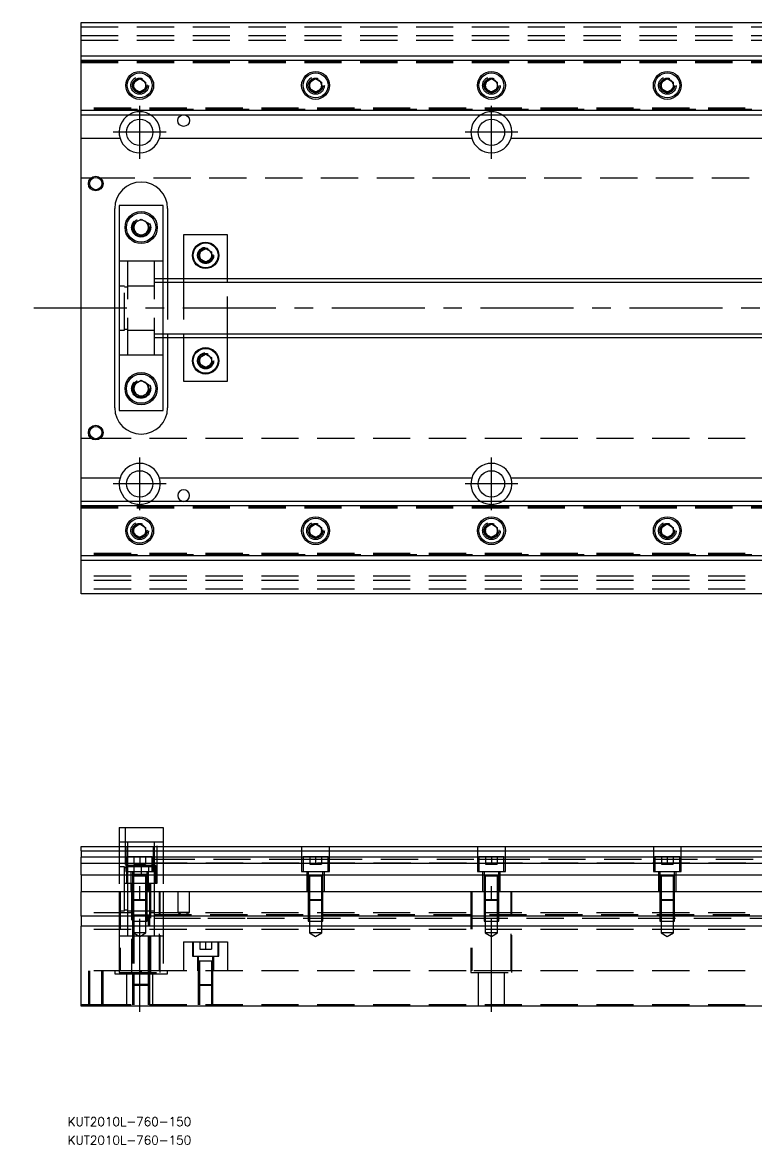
# Model space of a CAD drawing. Extents: x -20 to 990, y -286 to 102.
# Drawn here: x -20 to 230.5, y -285.5 to 97.5 of the extents above; entities that cross this region are included whole.
import ezdxf

# ---------------------------------------------------------------- set-up
doc = ezdxf.new("R2010")
doc.units = 0
doc.linetypes.add('CENTER', pattern=[50.8, 31.75, -6.35, 6.35, -6.35])
doc.linetypes.add('DASHED', pattern=[19.05, 12.7, -6.35])
doc.layers.get('0').update_dxf_attribs({"linetype": 'CONTINUOUS'})
doc.layers.add('CENTER', color=1, linetype='CENTER')
doc.styles.get("Standard").update_dxf_attribs({"font": 'txt.shx', "height": 3, "bigfont": 'bigfont.shx'})

# ---------------------------------------------------------------- blocks, each defined once
blk = doc.blocks.new('*U2')
at = {"color": 7, "linetype": 'CONTINUOUS'}
blk.add_text('KUT2010L-760-150', height=3, dxfattribs=at).set_placement((-4.6, -285.52))
blk = doc.blocks.new('*U3')
at = {"color": 7, "linetype": 'CONTINUOUS'}
blk.add_text('KUT2010L-760-150', height=3, dxfattribs=at).set_placement((-4.6, -279.21))

msp = doc.modelspace()

# ---------------------------------------------------------------- linework, layer by layer
at = {"color": 7, "linetype": 'CONTINUOUS'}
for p, q in [((0, 97.5), (305, 97.5)), ((0, 86), (0, 97.5)), ((0, 84.460392), (0, 86)), ((305, 86), (0, 86)), ((0, 67.539608), (0, 84.460392)), ((305, 84.460392), (0, 84.460392)), ((18, 77.1547), (20, 78.309402)), ((18, 74.8453), (18, 77.1547)), ((20, 78.309402), (22, 77.1547)), ((22, 77.1547), (22, 74.8453)), ((78, 77.1547), (80, 78.309402)), ((78, 74.8453), (78, 77.1547)), ((80, 78.309402), (82, 77.1547)), ((82, 77.1547), (82, 74.8453)), ((138, 77.1547), (140, 78.309402)), ((138, 74.8453), (138, 77.1547)), ((140, 78.309402), (142, 77.1547)), ((142, 77.1547), (142, 74.8453)), ((198, 77.1547), (200, 78.309402)), ((198, 74.8453), (198, 77.1547)), ((200, 78.309402), (202, 77.1547)), ((202, 77.1547), (202, 74.8453)), ((20, 73.690598), (18, 74.8453)), ((22, 74.8453), (20, 73.690598)), ((80, 73.690598), (78, 74.8453)), ((82, 74.8453), (80, 73.690598)), ((140, 73.690598), (138, 74.8453)), ((142, 74.8453), (140, 73.690598)), ((200, 73.690598), (198, 74.8453)), ((202, 74.8453), (200, 73.690598)), ((0, 67.539608), (305, 67.539608)), ((0, 66), (0, 67.539608)), ((0, 66), (305, 66)), ((0, 58), (0, 66)), ((0, 58), (13.291796, 58)), ((0, -58), (0, 58)), ((26.708204, 58), (133.291796, 58)), ((146.708204, 58), (253.291796, 58)), ((28, 35), (13, 35)), ((13, 35), (13, -35)), ((28, -35), (28, 35)), ((11.5, -34), (11.5, 34)), ((29.5, 34), (29.5, 10)), ((18, 28.943376), (20.5, 30.386752)), ((18, 26.056624), (18, 28.943376)), ((20.5, 30.386752), (23, 28.943376)), ((23, 28.943376), (23, 26.056624)), ((20.5, 24.613248), (18, 26.056624)), ((23, 26.056624), (20.5, 24.613248)), ((50, 25), (35, 25)), ((35, 25), (35, 10)), ((50, 10), (50, 25)), ((40.5, 19.1547), (42.5, 20.309402)), ((40.5, 16.8453), (40.5, 19.1547)), ((42.5, 20.309402), (44.5, 19.1547)), ((44.5, 19.1547), (44.5, 16.8453)), ((42.5, 15.690598), (40.5, 16.8453)), ((44.5, 16.8453), (42.5, 15.690598)), ((305, 10), (28, 10)), ((28, -10), (305, -10)), ((29.5, -10), (29.5, -34)), ((35, -10), (35, -25)), ((50, -25), (50, -10)), ((40.5, -16.8453), (42.5, -15.690598)), ((40.5, -19.1547), (40.5, -16.8453)), ((42.5, -15.690598), (44.5, -16.8453)), ((44.5, -16.8453), (44.5, -19.1547)), ((42.5, -20.309402), (40.5, -19.1547)), ((44.5, -19.1547), (42.5, -20.309402)), ((18, -26.056624), (20.5, -24.613248)), ((18, -28.943376), (18, -26.056624)), ((20.5, -24.613248), (23, -26.056624)), ((23, -26.056624), (23, -28.943376)), ((35, -25), (50, -25)), ((20.5, -30.386752), (18, -28.943376)), ((23, -28.943376), (20.5, -30.386752)), ((13, -35), (28, -35)), ((0, -66), (0, -58)), ((13.291796, -58), (0, -58)), ((133.291796, -58), (26.708204, -58)), ((253.291796, -58), (146.708204, -58)), ((0, -67.539608), (0, -66)), ((305, -66), (0, -66)), ((0, -84.460392), (0, -67.539608)), ((305, -67.539608), (0, -67.539608)), ((18, -74.8453), (20, -73.690598)), ((18, -77.1547), (18, -74.8453)), ((20, -73.690598), (22, -74.8453)), ((22, -74.8453), (22, -77.1547)), ((78, -74.8453), (80, -73.690598)), ((78, -77.1547), (78, -74.8453)), ((80, -73.690598), (82, -74.8453)), ((82, -74.8453), (82, -77.1547)), ((138, -74.8453), (140, -73.690598)), ((138, -77.1547), (138, -74.8453)), ((140, -73.690598), (142, -74.8453)), ((142, -74.8453), (142, -77.1547)), ((198, -74.8453), (200, -73.690598)), ((198, -77.1547), (198, -74.8453)), ((200, -73.690598), (202, -74.8453)), ((202, -74.8453), (202, -77.1547)), ((20, -78.309402), (18, -77.1547)), ((22, -77.1547), (20, -78.309402)), ((80, -78.309402), (78, -77.1547)), ((82, -77.1547), (80, -78.309402)), ((140, -78.309402), (138, -77.1547)), ((142, -77.1547), (140, -78.309402)), ((200, -78.309402), (198, -77.1547)), ((202, -77.1547), (200, -78.309402)), ((0, -84.460392), (305, -84.460392)), ((0, -86), (0, -84.460392)), ((0, -86), (305, -86)), ((0, -97.5), (0, -86)), ((305, -97.5), (0, -97.5)), ((13, -177.27), (13, -183.77)), ((13, -177.27), (28, -177.27)), ((28, -177.27), (28, -183.77)), ((0, -185.309608), (0, -183.77)), ((0, -183.77), (305.5, -183.77)), ((0, -185.309608), (0, -187.39154)), ((0, -185.309608), (305.5, -185.309608)), ((305.5, -187.39154), (0, -187.39154)), ((0, -189.606666), (0, -187.39154)), ((0, -193.451934), (0, -189.606666)), ((305.5, -189.606666), (0, -189.606666)), ((0, -193.451934), (0, -199.27)), ((0, -193.451934), (305.5, -193.451934)), ((760, -199.27), (0, -199.27)), ((0, -207.57), (0, -199.27)), ((760, -207.57), (0, -207.57)), ((0, -207.57), (0, -210.97)), ((760, -210.97), (0, -210.97)), ((0, -238.27), (0, -210.97)), ((760, -238.27), (0, -238.27))]:
    msp.add_line(p, q, dxfattribs=at)
at = {"color": 3, "linetype": 'DASHED'}
for p, q in [((0, 96), (760, 96)), ((0, 93), (760, 93)), ((0, 91.5), (760, 91.5)), ((0, 84.204452), (305, 84.204452)), ((0, 84.2), (760, 84.2)), ((0, 83.8), (760, 83.8)), ((22.483582, 76.286038), (22.5, 76)), ((77.5, 76), (77.518502, 76.303588)), ((137.5, 76), (137.518502, 76.303588)), ((197.5, 76), (197.518502, 76.303588)), ((760, 68.2), (0, 68.2)), ((760, 67.8), (0, 67.8)), ((305, 67.795548), (0, 67.795548)), ((0, 44.5), (4.359688, 44.5)), ((5.640312, 44.5), (760, 44.5)), ((23.477798, 27.864306), (23.5, 27.5)), ((16, 16), (13, 16)), ((16, -16), (16, 16)), ((25, 16), (16, 16)), ((25, -16), (25, 16)), ((28, 16), (25, 16)), ((44.983582, 18.286038), (45, 18)), ((28, 10), (25, 10)), ((28, 8.75), (25, 8.75)), ((29.5, 10), (29.5, 8.75)), ((29.5, 8.75), (29.5, -8.75)), ((35, 10), (35, 8.75)), ((35, 8.75), (35, -8.75)), ((50, 8.75), (50, 10)), ((50, -8.75), (50, 8.75)), ((14.85, 7.5), (13, 7.5)), ((14.85, -7.5), (14.85, 7.5)), ((16, 7.15), (14.85, 7.15)), ((25, 7.5), (16, 7.5)), ((13, -7.5), (14.85, -7.5)), ((14.85, -7.15), (16, -7.15)), ((16, -7.5), (25, -7.5)), ((25, -8.75), (28, -8.75)), ((25, -10), (28, -10)), ((29.5, -8.75), (29.5, -10)), ((35, -8.75), (35, -10)), ((50, -10), (50, -8.75)), ((13, -16), (16, -16)), ((16, -16), (25, -16)), ((25, -16), (28, -16)), ((40, -18), (40.012884, -17.746512)), ((17.5, -27.5), (17.520026, -27.153944)), ((4.359688, -44.5), (0, -44.5)), ((760, -44.5), (5.640312, -44.5)), ((0, -67.795548), (305, -67.795548)), ((0, -67.8), (760, -67.8)), ((0, -68.2), (760, -68.2)), ((22.483582, -75.713962), (22.5, -76)), ((82.483582, -75.713962), (82.5, -76)), ((142.483582, -75.713962), (142.5, -76)), ((202.483582, -75.713962), (202.5, -76)), ((760, -83.8), (0, -83.8)), ((760, -84.2), (0, -84.2)), ((305, -84.204452), (0, -84.204452)), ((760, -91.5), (0, -91.5)), ((760, -93), (0, -93)), ((760, -96), (0, -96)), ((15, -177.27), (15, -196.27)), ((26, -196.27), (26, -177.27)), ((16, -182.27), (13, -182.27)), ((13, -183.77), (13, -199.27)), ((15.25, -183.77), (15.25, -192.27)), ((16, -183.77), (16, -182.27)), ((25, -182.27), (16, -182.27)), ((16, -187.27), (16, -183.77)), ((24.75, -192.27), (24.75, -183.77)), ((25, -183.77), (25, -182.27)), ((28, -182.27), (25, -182.27)), ((25, -190.27), (25, -183.77)), ((28, -183.77), (28, -199.27)), ((75.25, -183.77), (75.25, -192.27)), ((84.75, -192.27), (84.75, -183.77)), ((135.25, -183.77), (135.25, -192.27)), ((144.75, -192.27), (144.75, -183.77)), ((195.25, -183.77), (195.25, -192.27)), ((204.75, -192.27), (204.75, -183.77)), ((24.25, -187.27), (15.75, -187.27)), ((15.75, -187.27), (15.75, -192.27)), ((16, -190.27), (16, -187.27)), ((18, -187.27), (18, -189.77)), ((20, -187.27), (20, -189.77)), ((22, -187.27), (22, -189.77)), ((24.25, -192.27), (24.25, -187.27)), ((84.25, -187.27), (75.75, -187.27)), ((75.75, -187.27), (75.75, -192.27)), ((78, -187.27), (78, -189.77)), ((80, -187.27), (80, -189.77)), ((82, -187.27), (82, -189.77)), ((84.25, -192.27), (84.25, -187.27)), ((144.25, -187.27), (135.75, -187.27)), ((135.75, -187.27), (135.75, -192.27)), ((138, -187.27), (138, -189.77)), ((140, -187.27), (140, -189.77)), ((142, -187.27), (142, -189.77)), ((144.25, -192.27), (144.25, -187.27)), ((204.25, -187.27), (195.75, -187.27)), ((195.75, -187.27), (195.75, -192.27)), ((198, -187.27), (198, -189.77)), ((200, -187.27), (200, -189.77)), ((202, -187.27), (202, -189.77)), ((204.25, -192.27), (204.25, -187.27)), ((14.85, -190.77), (13, -190.77)), ((14.85, -198.27), (14.85, -190.77)), ((15.5, -191.12), (14.85, -191.12)), ((15.75, -190.27), (15.5, -190.27)), ((15.5, -190.27), (15.5, -196.27)), ((15.75, -191.12), (15.5, -191.12)), ((24.25, -190.27), (15.75, -190.27)), ((16, -191.12), (15.75, -191.12)), ((16, -192.27), (16, -190.27)), ((24.25, -190.77), (16, -190.77)), ((18, -189.77), (20, -189.77)), ((18, -190.27), (18, -193.27)), ((20, -189.77), (22, -189.77)), ((20.5, -190.27), (20.5, -193.27)), ((23, -190.27), (23, -192.27)), ((25.5, -190.27), (24.25, -190.27)), ((25, -190.77), (24.25, -190.77)), ((28, -188.27), (25, -188.27)), ((703, -189.52), (25, -189.52)), ((25, -196.27), (25, -190.27)), ((25.5, -196.27), (25.5, -190.27)), ((305.5, -188.27), (28, -188.27)), ((84.25, -188.27), (75.75, -188.27)), ((78, -189.77), (80, -189.77)), ((80, -189.77), (82, -189.77)), ((144.25, -188.27), (135.75, -188.27)), ((138, -189.77), (140, -189.77)), ((140, -189.77), (142, -189.77)), ((204.25, -188.27), (195.75, -188.27)), ((198, -189.77), (200, -189.77)), ((200, -189.77), (202, -189.77)), ((15.25, -192.27), (24.75, -192.27)), ((16, -196.27), (16, -192.27)), ((17, -192.27), (17, -199.27)), ((17.5, -192.27), (17.5, -193.87)), ((17.5, -193.865), (17.5, -193.87)), ((17.5, -193.87), (17.757448, -193.87)), ((17.757468, -193.87), (17.5, -193.87)), ((17.5, -193.87), (17.5, -193.875)), ((17.5, -193.87), (17.5, -199.26998)), ((22.242552, -193.87), (17.757468, -193.87)), ((17.9, -193.87), (17.9, -199.26998)), ((18, -193.27), (20.5, -193.27)), ((20.5, -193.27), (23, -193.27)), ((22.1, -199.26998), (22.1, -193.87)), ((22.5, -193.87), (22.242552, -193.87)), ((22.242602, -193.87), (22.5, -193.87)), ((22.5, -193.87), (22.5, -192.27)), ((22.5, -193.87), (22.5, -193.865)), ((22.5, -193.875), (22.5, -193.87)), ((22.5, -199.26998), (22.5, -193.87)), ((23, -199.27), (23, -192.27)), ((75.25, -192.27), (84.75, -192.27)), ((77, -192.27), (77, -199.27)), ((77.5, -192.27), (77.5, -193.87)), ((77.5, -193.865), (77.5, -193.87)), ((77.757468, -193.87), (77.5, -193.87)), ((77.5, -193.87), (77.5, -199.26998)), ((77.5, -193.87), (77.5, -193.875)), ((82.242552, -193.87), (77.757468, -193.87)), ((77.9, -193.87), (77.9, -199.26998)), ((82.1, -199.26998), (82.1, -193.87)), ((82.5, -193.87), (82.242552, -193.87)), ((82.5, -193.87), (82.5, -192.27)), ((82.5, -193.87), (82.5, -193.865)), ((82.5, -199.26998), (82.5, -193.87)), ((82.5, -193.875), (82.5, -193.87)), ((83, -199.27), (83, -192.27)), ((135.25, -192.27), (144.75, -192.27)), ((137, -192.27), (137, -199.27)), ((137.5, -192.27), (137.5, -193.87)), ((137.5, -193.865), (137.5, -193.87)), ((137.757468, -193.87), (137.5, -193.87)), ((137.5, -193.87), (137.5, -199.26998)), ((137.5, -193.87), (137.5, -193.875)), ((142.242552, -193.87), (137.757468, -193.87)), ((137.9, -193.87), (137.9, -199.26998)), ((142.1, -199.26998), (142.1, -193.87)), ((142.5, -193.87), (142.242552, -193.87)), ((142.5, -193.87), (142.5, -192.27)), ((142.5, -193.87), (142.5, -193.865)), ((142.5, -199.26998), (142.5, -193.87)), ((142.5, -193.875), (142.5, -193.87)), ((143, -199.27), (143, -192.27)), ((195.25, -192.27), (204.75, -192.27)), ((197, -192.27), (197, -199.27)), ((197.5, -192.27), (197.5, -193.87)), ((197.5, -193.865), (197.5, -193.87)), ((197.757468, -193.87), (197.5, -193.87)), ((197.5, -193.87), (197.5, -199.26998)), ((197.5, -193.87), (197.5, -193.875)), ((202.242552, -193.87), (197.757468, -193.87)), ((197.9, -193.87), (197.9, -199.26998)), ((202.1, -199.26998), (202.1, -193.87)), ((202.5, -193.87), (202.242552, -193.87)), ((202.5, -193.87), (202.5, -192.27)), ((202.5, -193.87), (202.5, -193.865)), ((202.5, -199.26998), (202.5, -193.87)), ((202.5, -193.875), (202.5, -193.87)), ((203, -199.27), (203, -192.27)), ((14.85, -199.27), (14.85, -198.27)), ((15, -196.27), (26, -196.27)), ((16, -198.27), (16, -196.27)), ((16, -199.27), (16, -198.27)), ((17.25, -196.27), (17.25, -227.27)), ((23.5, -199.27), (23.5, -196.27)), ((23.75, -227.27), (23.75, -196.27)), ((25, -198.27), (25, -196.27)), ((25, -199.27), (25, -198.27)), ((13, -199.27), (13, -207.57)), ((13, -199.27), (13, -226.77)), ((13.291796, -199.27), (13.291796, -226.27)), ((14.85, -205.77), (14.85, -199.27)), ((16, -207.57), (16, -199.27)), ((17.5, -199.27), (17.5, -201.87)), ((17.5, -201.87), (22.5, -201.87)), ((17.5, -201.87), (17.9, -202.27)), ((17.500006, -199.27), (17.500006, -201.870006)), ((17.500006, -201.87002), (17.500006, -207.57)), ((17.9, -199.27), (17.9, -202.27)), ((22.1, -202.27), (17.9, -202.27)), ((17.9, -202.27002), (17.9, -209.27)), ((22.1, -202.27), (22.1, -199.27)), ((22.1, -202.27), (22.5, -201.87)), ((22.1, -209.27), (22.1, -202.27002)), ((22.499994, -201.870006), (22.499994, -199.27)), ((22.499994, -207.57), (22.499994, -201.87002)), ((22.5, -201.87), (22.5, -199.27)), ((23.5, -207.27), (23.5, -199.27)), ((25, -207.57), (25, -199.27)), ((26.708204, -226.27), (26.708204, -199.27)), ((27, -226.77), (27, -199.27)), ((28, -199.27), (28, -207.57)), ((33, -199.27), (33, -206.27)), ((37, -206.27), (37, -199.27)), ((77.5, -199.27), (77.5, -201.87)), ((77.5, -201.87), (82.5, -201.87)), ((77.5, -201.87), (77.9, -202.27)), ((77.500006, -199.27), (77.500006, -201.870006)), ((77.500006, -201.87002), (77.500006, -207.57)), ((77.9, -199.27), (77.9, -202.27)), ((82.1, -202.27), (77.9, -202.27)), ((77.9, -202.27002), (77.9, -209.27)), ((82.1, -202.27), (82.1, -199.27)), ((82.1, -202.27), (82.5, -201.87)), ((82.1, -209.27), (82.1, -202.27002)), ((82.499994, -201.870006), (82.499994, -199.27)), ((82.499994, -207.57), (82.499994, -201.87002)), ((82.5, -201.87), (82.5, -199.27)), ((133, -199.27), (133, -226.77)), ((133.291796, -199.27), (133.291796, -226.27)), ((137.5, -199.27), (137.5, -201.87)), ((137.5, -201.87), (142.5, -201.87)), ((137.5, -201.87), (137.9, -202.27)), ((137.500006, -199.27), (137.500006, -201.870006)), ((137.500006, -201.87002), (137.500006, -207.57)), ((137.9, -199.27), (137.9, -202.27)), ((142.1, -202.27), (137.9, -202.27)), ((137.9, -202.27002), (137.9, -209.27)), ((142.1, -202.27), (142.1, -199.27)), ((142.1, -202.27), (142.5, -201.87)), ((142.1, -209.27), (142.1, -202.27002)), ((142.499994, -201.870006), (142.499994, -199.27)), ((142.499994, -207.57), (142.499994, -201.87002)), ((142.5, -201.87), (142.5, -199.27)), ((146.708204, -226.27), (146.708204, -199.27)), ((147, -226.77), (147, -199.27)), ((197.5, -199.27), (197.5, -201.87)), ((197.5, -201.87), (202.5, -201.87)), ((197.5, -201.87), (197.9, -202.27)), ((197.500006, -199.27), (197.500006, -201.870006)), ((197.500006, -201.87002), (197.500006, -207.57)), ((197.9, -199.27), (197.9, -202.27)), ((202.1, -202.27), (197.9, -202.27)), ((197.9, -202.27002), (197.9, -209.27)), ((202.1, -202.27), (202.1, -199.27)), ((202.1, -202.27), (202.5, -201.87)), ((202.1, -209.27), (202.1, -202.27002)), ((202.499994, -201.870006), (202.499994, -199.27)), ((202.499994, -207.57), (202.499994, -201.87002)), ((202.5, -201.87), (202.5, -199.27)), ((760, -206.42), (0, -206.42)), ((13, -205.77), (14.85, -205.77)), ((14.85, -205.42), (16, -205.42)), ((16, -205.77), (17.5, -205.77)), ((17.5, -205.77), (22.499994, -205.77)), ((22.499994, -205.77), (23.5, -205.77)), ((23.5, -205.77), (25, -205.77)), ((37, -206.27), (33, -206.27)), ((33, -206.27), (35, -207.4247)), ((35, -207.4247), (37, -206.27)), ((13, -207.57), (13, -210.97)), ((16, -210.97), (16, -207.57)), ((17.5, -207.27), (17.84965, -207.27)), ((17.849602, -207.27), (17.5, -207.27)), ((17.5, -209.27002), (17.5, -210.97)), ((17.500006, -207.57), (17.500006, -209.27)), ((17.500006, -209.27), (22.499994, -209.27)), ((22.500266, -207.27), (17.849602, -207.27)), ((17.9, -209.27), (17.9, -213.27)), ((18, -207.27), (18, -207.57)), ((18, -207.57), (18, -209.27)), ((18, -209.27), (18, -210.97)), ((22.1, -213.27), (22.1, -209.27)), ((23.500006, -207.27), (22.499994, -207.27)), ((22.499994, -209.27), (22.499994, -207.57)), ((23.15035, -207.27), (22.500266, -207.27)), ((23, -207.57), (23, -207.27)), ((23, -210.97), (23, -207.57)), ((23.150204, -207.27), (23.5, -207.27)), ((23.5, -207.27), (23.15035, -207.27)), ((23.5, -207.27), (23.5, -207.265)), ((23.5, -207.275), (23.5, -207.27)), ((23.5, -207.57), (23.5, -207.27)), ((23.5, -210.97), (23.5, -207.57)), ((25, -207.02), (703, -207.02)), ((25, -210.97), (25, -207.57)), ((25, -208.27), (28, -208.27)), ((28, -207.57), (28, -210.97)), ((28, -208.27), (43.291796, -208.27)), ((43.291796, -208.27), (56.708204, -208.27)), ((56.708204, -208.27), (328.5, -208.27)), ((77.500006, -207.57), (77.500006, -209.27)), ((77.500006, -208.27), (82.499994, -208.27)), ((77.500006, -209.27), (82.499994, -209.27)), ((77.9, -209.27), (77.9, -213.27)), ((82.1, -213.27), (82.1, -209.27)), ((82.499994, -209.27), (82.499994, -207.57)), ((137.500006, -207.57), (137.500006, -209.27)), ((137.500006, -208.27), (142.499994, -208.27)), ((137.500006, -209.27), (142.499994, -209.27)), ((137.9, -209.27), (137.9, -213.27)), ((142.1, -213.27), (142.1, -209.27)), ((142.499994, -209.27), (142.499994, -207.57)), ((197.500006, -207.57), (197.500006, -209.27)), ((197.500006, -208.27), (202.499994, -208.27)), ((197.500006, -209.27), (202.499994, -209.27)), ((197.9, -209.27), (197.9, -213.27)), ((202.1, -213.27), (202.1, -209.27)), ((202.499994, -209.27), (202.499994, -207.57)), ((760, -212.12), (0, -212.12)), ((13, -210.97), (13, -227.27)), ((13, -214.27), (16, -214.27)), ((16, -214.27), (16, -210.97)), ((16, -214.27), (17.5, -214.27)), ((17.5, -210.97), (17.5, -227.26998)), ((17.5, -214.27), (18, -214.27)), ((22.1, -213.27), (17.9, -213.27)), ((17.9, -213.27), (20, -214.482436)), ((18, -210.97), (18, -227.26998)), ((18, -214.27), (23, -214.27)), ((20, -214.482436), (22.1, -213.27)), ((23, -227.26998), (23, -210.97)), ((23, -214.27), (23.5, -214.27)), ((23.5, -227.26998), (23.5, -210.97)), ((23.5, -214.27), (25, -214.27)), ((25, -214.27), (25, -210.97)), ((25, -214.27), (28, -214.27)), ((28, -210.97), (28, -227.27)), ((82.1, -213.27), (77.9, -213.27)), ((77.9, -213.27), (80, -214.482436)), ((80, -214.482436), (82.1, -213.27)), ((142.1, -213.27), (137.9, -213.27)), ((137.9, -213.27), (140, -214.482436)), ((140, -214.482436), (142.1, -213.27)), ((202.1, -213.27), (197.9, -213.27)), ((197.9, -213.27), (200, -214.482436)), ((200, -214.482436), (202.1, -213.27)), ((35, -216.27), (35, -226.27)), ((35, -216.27), (43.291796, -216.27)), ((38, -216.27), (38, -221.27)), ((38.25, -216.27), (38.25, -221.27)), ((40.5, -216.27), (40.5, -218.77)), ((42.5, -216.27), (42.5, -218.77)), ((43.291796, -216.27), (50, -216.27)), ((44.5, -216.27), (44.5, -218.77)), ((46.75, -221.27), (46.75, -216.27)), ((47, -221.27), (47, -216.27)), ((50, -216.27), (50, -226.27)), ((38, -221.27), (47, -221.27)), ((39.75, -221.27), (39.75, -226.27)), ((40, -221.27), (40, -222.875)), ((40.5, -218.77), (42.5, -218.77)), ((42.5, -218.77), (44.5, -218.77)), ((45, -222.875), (45, -221.27)), ((45.25, -226.27), (45.25, -221.27)), ((40, -222.865), (40, -226.26998)), ((40, -222.87), (40.257448, -222.87)), ((40.257468, -222.87), (40, -222.87)), ((44.742552, -222.87), (40.257468, -222.87)), ((40.4, -222.87), (40.4, -226.26998)), ((44.6, -226.26998), (44.6, -222.87)), ((45, -222.87), (44.742552, -222.87)), ((44.742602, -222.87), (45, -222.87)), ((45, -226.26998), (45, -222.865)), ((760, -226.27), (0, -226.27)), ((2.500006, -226.27), (2.500006, -237.77)), ((2.9, -226.27), (2.9, -237.77)), ((7.1, -237.77), (7.1, -226.27)), ((7.499994, -237.77), (7.499994, -226.27)), ((11.5, -226.27), (11.5, -227.27)), ((11.5, -227.27), (20.5, -227.27)), ((13, -226.77), (27, -226.77)), ((26.708204, -226.27), (13.291796, -226.27)), ((15.5, -226.77), (15.5, -238.27)), ((17.5, -227.27), (17.5, -230.77)), ((17.500006, -227.27), (17.500006, -230.770006)), ((18, -227.27), (18, -231.27)), ((20.5, -226.27), (20.5, -227.27)), ((20.5, -227.27), (20.5, -226.27)), ((20.5, -227.27), (29.5, -227.27)), ((23, -231.27), (23, -227.27)), ((23.499994, -230.770006), (23.499994, -227.27)), ((23.5, -230.77), (23.5, -227.27)), ((24.5, -238.27), (24.5, -226.77)), ((29.5, -227.27), (29.5, -226.27)), ((40, -226.27), (40, -230.87)), ((40.000006, -226.27), (40.000006, -230.870006)), ((40.4, -226.27), (40.4, -231.27)), ((44.6, -231.27), (44.6, -226.27)), ((44.999994, -230.870006), (44.999994, -226.27)), ((45, -230.87), (45, -226.27)), ((133, -226.77), (147, -226.77)), ((146.708204, -226.27), (133.291796, -226.27)), ((135.5, -226.77), (135.5, -238.27)), ((144.5, -238.27), (144.5, -226.77)), ((17.5, -230.77), (23.5, -230.77)), ((17.5, -230.77), (18, -231.27)), ((17.500006, -230.77002), (17.500006, -237.77)), ((23, -231.27), (18, -231.27)), ((18, -231.27002), (18, -237.77)), ((23, -231.27), (23.5, -230.77)), ((23, -237.77), (23, -231.27002)), ((23.499994, -237.77), (23.499994, -230.77002)), ((40, -230.87), (45, -230.87)), ((40, -230.87), (40.4, -231.27)), ((40.000006, -230.87002), (40.000006, -237.77)), ((44.6, -231.27), (40.4, -231.27)), ((40.4, -231.27002), (40.4, -237.77)), ((44.6, -231.27), (45, -230.87)), ((44.6, -237.77), (44.6, -231.27002)), ((44.999994, -237.77), (44.999994, -230.87002)), ((3.500008, -237.77), (0, -237.77)), ((2.500006, -237.77), (3.500008, -237.77)), ((3.500008, -237.77), (3.500008, -238.27)), ((4.359688, -237.77), (3.500008, -237.77)), ((5.640312, -237.77), (4.359688, -237.77)), ((4.359688, -238.27), (4.359688, -237.77)), ((5.640312, -237.77), (5.640312, -238.27)), ((6.499992, -237.77), (5.640312, -237.77)), ((6.499992, -238.27), (6.499992, -237.77)), ((6.499992, -237.77), (7.499994, -237.77)), ((760, -237.77), (6.499992, -237.77))]:
    msp.add_line(p, q, dxfattribs=at)
at = {"color": 3, "linetype": 'CONTINUOUS'}
for p, q in [((305, 8.75), (28, 8.75)), ((28, -8.75), (305, -8.75))]:
    msp.add_line(p, q, dxfattribs=at)
at = {"color": 7, "linetype": 'CONTINUOUS'}
for centre, radius in [((20, 76), 4.75), ((80, 76), 4.75), ((140, 76), 4.75), ((200, 76), 4.75), ((20, 76), 4.25), ((80, 76), 4.25), ((140, 76), 4.25), ((200, 76), 4.25), ((35, 64), 2), ((20, 60), 4.5), ((140, 60), 4.5), ((5, 42.5), 2.1), ((20.5, 27.5), 5.5), ((20.5, 27.5), 5), ((42.5, 18), 4.5), ((42.5, 18), 4.25), ((42.5, -18), 4.5), ((42.5, -18), 4.25), ((20.5, -27.5), 5.5), ((20.5, -27.5), 5), ((5, -42.5), 2.1), ((20, -60), 4.5), ((140, -60), 4.5), ((20, -76), 4.75), ((20, -76), 4.25), ((80, -76), 4.75), ((80, -76), 4.25), ((140, -76), 4.75), ((140, -76), 4.25), ((200, -76), 4.75), ((200, -76), 4.25)]:
    msp.add_circle(centre, radius, dxfattribs=at)
at = {"color": 3, "linetype": 'DASHED'}
for centre, radius in [((20, 76), 3), ((20, 76), 2.5), ((80, 76), 3), ((80, 76), 2.5), ((140, 76), 3), ((140, 76), 2.5), ((200, 76), 3), ((200, 76), 2.5), ((20.5, 27.5), 3.25), ((20.5, 27.5), 3), ((42.5, 18), 2.75), ((42.5, 18), 2.5), ((42.5, -18), 2.75), ((42.5, -18), 2.5), ((20.5, -27.5), 3.25), ((20.5, -27.5), 3), ((20, -76), 3), ((20, -76), 2.5), ((80, -76), 3), ((80, -76), 2.5), ((140, -76), 3), ((140, -76), 2.5), ((200, -76), 3), ((200, -76), 2.5)]:
    msp.add_circle(centre, radius, dxfattribs=at)
at = {"color": 3, "linetype": 'CONTINUOUS'}
for centre in [(5, 42.5), (5, -42.5)]:
    msp.add_circle(centre, 2.5, dxfattribs=at)
at = {"color": 7, "linetype": 'CONTINUOUS'}
for centre, radius, start, end in [((20, 76), 2.1, 162.24721, 180), ((20, 76), 2.1, 137.75279, 162.24721), ((20, 76), 2.1, 102.24721, 137.75279), ((20, 76), 2.1, 77.75279, 102.24721), ((20, 76), 2.1, 42.24721, 77.75279), ((20, 76), 2.1, 17.75279, 42.24721), ((20, 76), 2.1, 342.24721, 17.75279), ((80, 76), 2.1, 162.24721, 180), ((80, 76), 2.1, 137.75279, 162.24721), ((80, 76), 2.1, 102.24721, 137.75279), ((80, 76), 2.1, 77.75279, 102.24721), ((80, 76), 2.1, 42.24721, 77.75279), ((80, 76), 2.1, 17.75279, 42.24721), ((80, 76), 2.1, 342.24721, 17.75279), ((140, 76), 2.1, 162.24721, 180), ((140, 76), 2.1, 137.75279, 162.24721), ((140, 76), 2.1, 102.24721, 137.75279), ((140, 76), 2.1, 77.75279, 102.24721), ((140, 76), 2.1, 42.24721, 77.75279), ((140, 76), 2.1, 17.75279, 42.24721), ((140, 76), 2.1, 342.24721, 17.75279), ((200, 76), 2.1, 162.24721, 180), ((200, 76), 2.1, 137.75279, 162.24721), ((200, 76), 2.1, 102.24721, 137.75279), ((200, 76), 2.1, 77.75279, 102.24721), ((200, 76), 2.1, 42.24721, 77.75279), ((200, 76), 2.1, 17.75279, 42.24721), ((200, 76), 2.1, 342.24721, 17.75279), ((20, 76), 2.1, 180, 197.75279), ((20, 76), 2.1, 197.75279, 222.24721), ((20, 76), 2.1, 222.24721, 257.75279), ((20, 76), 2.1, 257.75279, 282.24721), ((20, 76), 2.1, 282.24721, 317.75279), ((20, 76), 2.1, 317.75279, 342.24721), ((80, 76), 2.1, 180, 197.75279), ((80, 76), 2.1, 197.75279, 222.24721), ((80, 76), 2.1, 222.24721, 257.75279), ((80, 76), 2.1, 257.75279, 282.24721), ((80, 76), 2.1, 282.24721, 317.75279), ((80, 76), 2.1, 317.75279, 342.24721), ((140, 76), 2.1, 180, 197.75279), ((140, 76), 2.1, 197.75279, 222.24721), ((140, 76), 2.1, 222.24721, 257.75279), ((140, 76), 2.1, 257.75279, 282.24721), ((140, 76), 2.1, 282.24721, 317.75279), ((140, 76), 2.1, 317.75279, 342.24721), ((200, 76), 2.1, 180, 197.75279), ((200, 76), 2.1, 197.75279, 222.24721), ((200, 76), 2.1, 222.24721, 257.75279), ((200, 76), 2.1, 257.75279, 282.24721), ((200, 76), 2.1, 282.24721, 317.75279), ((200, 76), 2.1, 317.75279, 342.24721), ((20, 60), 7, 121.002719, 196.60155), ((20, 60), 7, 343.39845, 58.997281), ((140, 60), 7, 121.002719, 196.60155), ((140, 60), 7, 343.39845, 58.997281), ((20, 60), 7, 196.60155, 343.39845), ((140, 60), 7, 196.60155, 343.39845), ((20.5, 34), 9, 90, 180), ((20.5, 34), 9, 0, 90), ((20.5, 27.5), 2.5, 120, 180), ((20.5, 27.5), 2.5, 180, 240), ((20.5, 27.5), 2.5, 60, 120), ((20.5, 27.5), 2.5, 0, 60), ((20.5, 27.5), 2.5, 300, 0), ((20.5, 27.5), 2.5, 240, 300), ((42.5, 18), 2.1, 137.75279, 162.24721), ((42.5, 18), 2.1, 102.24721, 137.75279), ((42.5, 18), 2.1, 77.75279, 102.24721), ((42.5, 18), 2.1, 42.24721, 77.75279), ((42.5, 18), 2.1, 17.75279, 42.24721), ((42.5, 18), 2.1, 162.24721, 180), ((42.5, 18), 2.1, 180, 197.75279), ((42.5, 18), 2.1, 197.75279, 222.24721), ((42.5, 18), 2.1, 222.24721, 257.75279), ((42.5, 18), 2.1, 257.75279, 282.24721), ((42.5, 18), 2.1, 282.24721, 317.75279), ((42.5, 18), 2.1, 317.75279, 342.24721), ((42.5, 18), 2.1, 342.24721, 17.75279), ((42.5, -18), 2.1, 162.24721, 180), ((42.5, -18), 2.1, 180, 197.75279), ((42.5, -18), 2.1, 137.75279, 162.24721), ((42.5, -18), 2.1, 197.75279, 222.24721), ((42.5, -18), 2.1, 102.24721, 137.75279), ((42.5, -18), 2.1, 77.75279, 102.24721), ((42.5, -18), 2.1, 42.24721, 77.75279), ((42.5, -18), 2.1, 17.75279, 42.24721), ((42.5, -18), 2.1, 317.75279, 342.24721), ((42.5, -18), 2.1, 342.24721, 17.75279), ((42.5, -18), 2.1, 222.24721, 257.75279), ((42.5, -18), 2.1, 257.75279, 282.24721), ((42.5, -18), 2.1, 282.24721, 317.75279), ((20.5, -27.5), 2.5, 120, 180), ((20.5, -27.5), 2.5, 60, 120), ((20.5, -27.5), 2.5, 0, 60), ((20.5, -27.5), 2.5, 180, 240), ((20.5, -27.5), 2.5, 240, 300), ((20.5, -27.5), 2.5, 300, 0), ((20.5, -34), 9, 180, 270), ((20.5, -34), 9, 270, 0), ((20, -60), 7, 16.60155, 163.39845), ((140, -60), 7, 16.60155, 163.39845), ((20, -60), 7, 163.39845, 238.997281), ((20, -60), 7, 301.002719, 16.60155), ((140, -60), 7, 163.39845, 238.997281), ((140, -60), 7, 301.002719, 16.60155), ((35, -64), 2, 90, 270), ((35, -64), 2, 270, 90), ((20, -76), 2.1, 162.24721, 180), ((20, -76), 2.1, 180, 197.75279), ((20, -76), 2.1, 137.75279, 162.24721), ((20, -76), 2.1, 102.24721, 137.75279), ((20, -76), 2.1, 77.75279, 102.24721), ((20, -76), 2.1, 42.24721, 77.75279), ((20, -76), 2.1, 17.75279, 42.24721), ((20, -76), 2.1, 342.24721, 17.75279), ((80, -76), 2.1, 162.24721, 180), ((80, -76), 2.1, 180, 197.75279), ((80, -76), 2.1, 137.75279, 162.24721), ((80, -76), 2.1, 102.24721, 137.75279), ((80, -76), 2.1, 77.75279, 102.24721), ((80, -76), 2.1, 42.24721, 77.75279), ((80, -76), 2.1, 17.75279, 42.24721), ((80, -76), 2.1, 342.24721, 17.75279), ((140, -76), 2.1, 162.24721, 180), ((140, -76), 2.1, 180, 197.75279), ((140, -76), 2.1, 137.75279, 162.24721), ((140, -76), 2.1, 102.24721, 137.75279), ((140, -76), 2.1, 77.75279, 102.24721), ((140, -76), 2.1, 42.24721, 77.75279), ((140, -76), 2.1, 17.75279, 42.24721), ((140, -76), 2.1, 342.24721, 17.75279), ((200, -76), 2.1, 162.24721, 180), ((200, -76), 2.1, 180, 197.75279), ((200, -76), 2.1, 137.75279, 162.24721), ((200, -76), 2.1, 102.24721, 137.75279), ((200, -76), 2.1, 77.75279, 102.24721), ((200, -76), 2.1, 42.24721, 77.75279), ((200, -76), 2.1, 17.75279, 42.24721), ((200, -76), 2.1, 342.24721, 17.75279), ((20, -76), 2.1, 197.75279, 222.24721), ((20, -76), 2.1, 222.24721, 257.75279), ((20, -76), 2.1, 257.75279, 282.24721), ((20, -76), 2.1, 282.24721, 317.75279), ((20, -76), 2.1, 317.75279, 342.24721), ((80, -76), 2.1, 197.75279, 222.24721), ((80, -76), 2.1, 222.24721, 257.75279), ((80, -76), 2.1, 257.75279, 282.24721), ((80, -76), 2.1, 282.24721, 317.75279), ((80, -76), 2.1, 317.75279, 342.24721), ((140, -76), 2.1, 197.75279, 222.24721), ((140, -76), 2.1, 222.24721, 257.75279), ((140, -76), 2.1, 257.75279, 282.24721), ((140, -76), 2.1, 282.24721, 317.75279), ((140, -76), 2.1, 317.75279, 342.24721), ((200, -76), 2.1, 197.75279, 222.24721), ((200, -76), 2.1, 222.24721, 257.75279), ((200, -76), 2.1, 257.75279, 282.24721), ((200, -76), 2.1, 282.24721, 317.75279), ((200, -76), 2.1, 317.75279, 342.24721)]:
    msp.add_arc(centre, radius, start, end, dxfattribs=at)
at = {"color": 3, "linetype": 'DASHED'}
for centre, start, end in [((20, 60), 58.997281, 121.002719), ((140, 60), 58.997281, 121.002719), ((20, -60), 238.997281, 301.002719), ((140, -60), 238.997281, 301.002719)]:
    msp.add_arc(centre, 7, start, end, dxfattribs=at)
at = {"layer": 'CENTER', "color": 1, "linetype": 'CENTER'}
for p, q in [((20, 51), (20, 69)), ((140, 51), (140, 69)), ((29, 60), (11, 60)), ((149, 60), (131, 60)), ((828.445, 0), (-20, 0)), ((20, -69), (20, -51)), ((140, -69), (140, -51)), ((29, -60), (11, -60)), ((149, -60), (131, -60)), ((20, -240.27), (20, -197.27)), ((140, -240.27), (140, -197.27))]:
    msp.add_line(p, q, dxfattribs=at)

# ---------------------------------------------------------------- block references
at = {"color": 7, "linetype": 'CONTINUOUS'}
for name in ['*U3', '*U2']:
    msp.add_blockref(name, (0, 0), dxfattribs=at)

doc.saveas('drawing.dxf')
